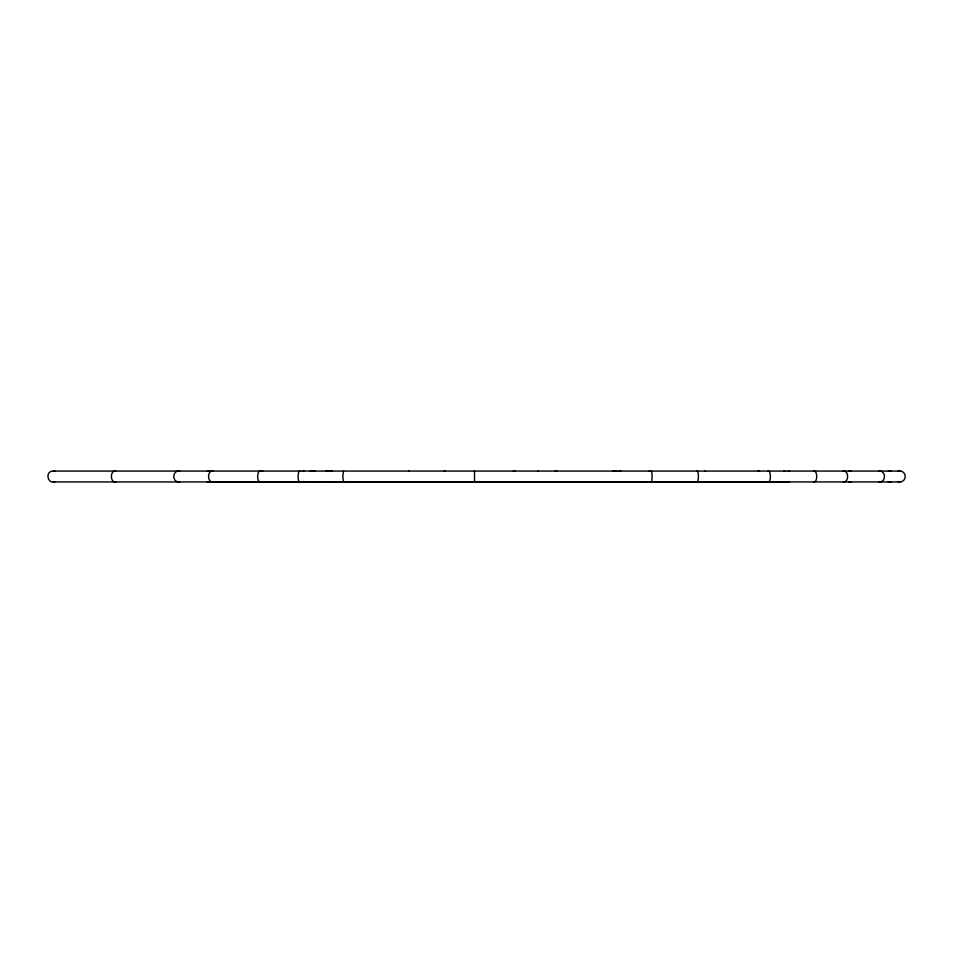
<?xml version="1.0" encoding="UTF-8"?>
<svg xmlns="http://www.w3.org/2000/svg" width="953" height="953" viewBox="0 0 953 953"><rect width="100%" height="100%" fill="white"/><g stroke="black" fill="none" stroke-linecap="round" stroke-linejoin="round"><path stroke-width="1.43" d="M474.534 481.813L474.511 471.092M343.497 481.706L342.77 476.726L343.485 471.27M55.083 481.706C46.971 484.481 44.874 470.532 53.535 471.068L899.954 471.068M325.7 471.27L327.737 471.092M310.035 471.27L313.144 471.294M313.037 481.73L309.928 481.706M612.576 471.235L613.589 471.08M327.618 481.908L325.592 481.706M848.849 481.73A5.432 4.431 -90 0 0 849.957 481.932L850.231 481.932A5.432 4.431 90 0 0 851.327 481.706M53.297 481.932L899.846 481.932M208.207 481.932L788.929 481.932M53.535 471.068L54.964 471.27M613.589 481.92L612.576 481.765M115.825 481.765A5.515 3.419 90 0 1 111.394 476.56A5.515 3.419 90 0 1 115.754 471.199M179.736 481.706A5.432 4.622 -90 0 1 173.78 476.56A5.432 4.622 -90 0 1 179.641 471.258M213.258 481.765A5.515 3.645 -90 0 1 208.54 476.56A5.515 3.645 -90 0 1 213.186 471.199M315.002 481.92A5.658 5.146 90 0 1 311.941 481.884M312.048 471.08A5.658 5.146 90 0 1 315.109 471.116M330.739 471.127A5.599 2.371 -90 0 1 332.132 471.163M332.085 481.873A5.599 2.371 -90 0 1 330.691 481.837M408.634 471.282A5.456 0.929 -90 0 1 409.159 471.247M409.182 481.718A5.456 0.929 -90 0 1 408.658 481.753M444.038 471.282A5.444 2.204 -90 0 1 445.265 471.258M445.313 481.718A5.444 2.204 -90 0 1 444.086 481.741M513.226 471.27A5.468 3.419 -90 0 1 515.156 471.235M515.228 481.73A5.468 3.419 -90 0 1 513.298 481.765M556.981 481.718A5.456 3.526 90 0 1 554.991 481.753M554.92 471.282A5.456 3.526 90 0 1 556.909 471.247M614.911 471.27A5.468 2.24 -90 0 1 616.174 471.235M616.222 481.73A5.468 2.24 -90 0 1 614.959 481.765M649.076 471.294A5.444 0.929 -90 0 1 649.601 471.258M649.612 481.706A5.444 0.929 -90 0 1 649.1 481.741M783.997 471.235A5.468 1.763 -90 0 1 784.986 471.27M784.95 481.765A5.468 1.763 -90 0 1 783.962 481.73M850.195 470.996A5.504 3.574 90 0 1 851.112 471.211M851.029 481.813A5.504 3.574 90 0 1 850.124 481.992M849.897 482.004A5.504 3.574 -90 0 1 848.98 481.789M849.052 471.187A5.504 3.574 -90 0 1 849.969 471.008M891.186 481.801A5.515 5.075 90 0 1 888.279 481.765M888.387 471.199A5.515 5.075 90 0 1 891.293 471.235M848.766 471.294A5.432 4.431 -90 0 1 849.862 471.068L850.136 471.068A5.432 4.431 90 0 1 851.232 471.27M898.179 471.163A5.563 5.515 -90 0 1 905.243 476.56A5.563 5.515 -90 0 1 898.06 481.801M878.595 471.235A5.468 4.622 -90 0 1 884.479 476.56A5.468 4.622 -90 0 1 878.499 481.73M843.119 471.235A5.468 3.526 90 0 1 847.622 476.56A5.468 3.526 90 0 1 843.048 481.73M813.624 471.258A5.444 2.442 -90 0 1 816.721 476.56A5.444 2.442 -90 0 1 813.564 481.706M768.082 471.27A5.432 1.835 90 0 1 770.417 476.56A5.432 1.835 90 0 1 768.047 481.706M696.667 471.258A5.432 1.358 90 0 1 698.406 476.56A5.432 1.358 90 0 1 696.643 481.706M651.137 471.258A5.444 0.715 -90 0 1 652.055 476.56A5.444 0.715 -90 0 1 651.125 481.706M300.052 481.706A5.444 1.513 -90 0 1 298.098 476.56A5.444 1.513 -90 0 1 300.028 471.258M260.514 481.706A5.444 2.228 -90 0 1 257.644 476.56A5.444 2.228 -90 0 1 260.479 471.258M757.718 471.294A5.432 3.204 -90 0 1 759.505 471.27M759.565 481.706A5.432 3.204 -90 0 1 757.778 481.73M209.255 481.765A5.432 4.217 90 0 1 207.158 481.765M207.158 471.235A5.432 4.217 90 0 1 209.255 471.235M260.931 471.211A5.468 3.705 -90 0 1 262.79 471.211M262.79 481.789A5.468 3.705 -90 0 1 260.931 481.789M302.947 471.223A5.444 2.561 -90 0 1 304.233 471.223M304.233 481.777A5.444 2.561 -90 0 1 302.947 481.777M329.833 481.765A5.444 1.632 90 0 1 329.011 481.765M329.011 471.235A5.444 1.632 90 0 1 329.833 471.235M537.671 471.235A5.444 1.596 -90 0 1 538.469 471.235M538.469 481.765A5.444 1.596 -90 0 1 537.671 481.765M620.105 481.765A5.432 1.858 90 0 1 619.176 481.765M619.176 471.235A5.432 1.858 90 0 1 620.105 471.235M618.366 481.789A5.456 5.051 -90 0 0 619.641 481.956A5.456 5.051 90 0 0 620.903 481.789M618.366 471.211A5.456 5.051 -90 0 1 619.641 471.044A5.456 5.051 90 0 1 620.903 471.211M788.274 471.235A5.432 2.668 -90 0 1 789.596 471.235M789.596 481.765A5.432 2.668 -90 0 1 788.274 481.765M704.982 471.235A5.432 1.013 -90 0 1 705.494 471.235M705.494 481.765A5.432 1.013 -90 0 1 704.982 481.765"/></g></svg>
